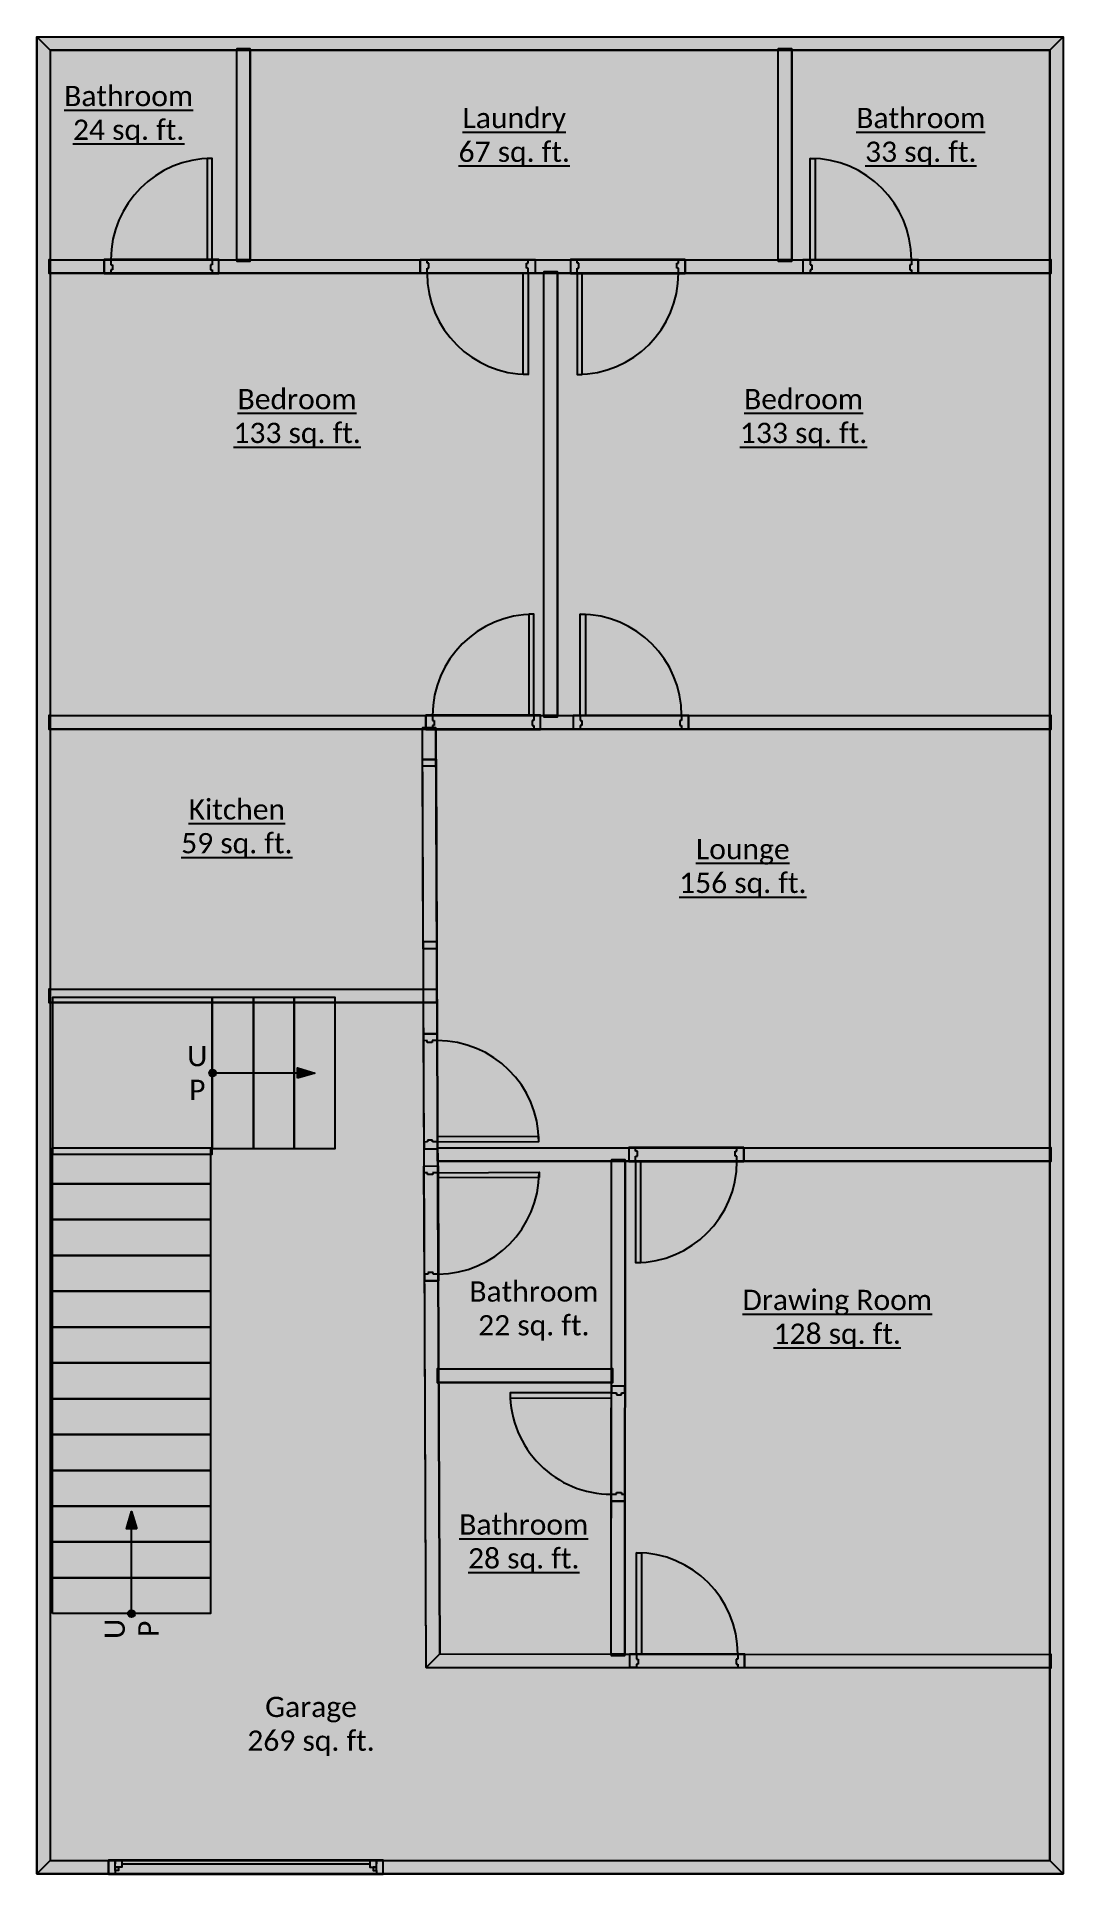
# Model space of a CAD drawing. Extents: x 2.2 to 27.5, y 0.2 to 45.5.
import ezdxf

# ---------------------------------------------------------------- set-up
doc = ezdxf.new("R2010")
doc.units = 0
doc.header["$MEASUREMENT"] = 0
for name, color, linetype in [('BUILDING_ENVELOPE', 7, 'CONTINUOUS'), ('LANDING', 7, 'CONTINUOUS'), ('SPACE', 7, 'CONTINUOUS'), ('STAIR', 7, 'CONTINUOUS')]:
    doc.layers.add(name, color=color, linetype=linetype)
doc.styles.get("Standard").update_dxf_attribs({"font": 'txt.shx'})

msp = doc.modelspace()

# ---------------------------------------------------------------- hatches: boundary and pattern name
at = {"layer": 'BUILDING_ENVELOPE'}
for points in [[(2.506, 45.167), (2.506, 0.5), (2.173, 0.167), (2.173, 45.5)], [(2.173, 45.5), (27.506, 45.5), (27.173, 45.167), (2.506, 45.167)], [(27.506, 45.5), (27.506, 0.167), (27.173, 0.5), (27.173, 45.167)], [(7.107, 45.167), (7.441, 45.167), (7.441, 45.2), (7.107, 45.2)], [(7.107, 39.999), (7.107, 45.167), (7.441, 45.167), (7.441, 39.999)], [(20.473, 45.167), (20.807, 45.167), (20.807, 45.2), (20.473, 45.2)], [(20.473, 39.999), (20.473, 45.167), (20.807, 45.167), (20.807, 39.999)], [(6.377, 42.499), (6.377, 39.999), (6.502, 39.999), (6.502, 42.499)], [(21.383, 42.499), (21.383, 39.999), (21.258, 39.999), (21.258, 42.499)], [(2.506, 39.666), (2.506, 39.999), (2.473, 39.999), (2.473, 39.666)], [(2.506, 39.999), (27.173, 39.999), (27.173, 39.666), (2.506, 39.666)], [(7.441, 39.999), (7.107, 39.999), (7.107, 39.966), (7.441, 39.966)], [(20.807, 39.999), (20.473, 39.999), (20.473, 39.966), (20.807, 39.966)], [(27.173, 39.999), (27.173, 39.666), (27.206, 39.666), (27.206, 39.999)], [(14.179, 37.166), (14.179, 39.666), (14.304, 39.666), (14.304, 37.166)], [(14.691, 39.666), (15.024, 39.666), (15.024, 39.699), (14.691, 39.699)], [(14.691, 28.751), (14.691, 39.666), (15.024, 39.666), (15.024, 28.751)], [(15.634, 37.166), (15.634, 39.666), (15.509, 39.666), (15.509, 37.166)], [(14.316, 31.251), (14.316, 28.751), (14.441, 28.751), (14.441, 31.251)], [(15.712, 31.251), (15.712, 28.751), (15.587, 28.751), (15.587, 31.251)], [(2.506, 28.418), (2.506, 28.751), (2.473, 28.751), (2.473, 28.418)], [(2.506, 28.751), (27.173, 28.751), (27.173, 28.418), (2.506, 28.418)], [(15.024, 28.751), (14.691, 28.751), (14.691, 28.718), (15.024, 28.718)], [(27.173, 28.751), (27.173, 28.418), (27.206, 28.418), (27.206, 28.751)], [(11.691, 28.418), (12.024, 28.418), (12.024, 28.451), (11.691, 28.451)], [(11.785, 5.262), (11.691, 28.418), (12.024, 28.418), (12.117, 5.595)], [(2.506, 21.668), (2.506, 22.001), (2.473, 22.001), (2.473, 21.668)], [(2.506, 22.001), (12.05, 22.001), (12.05, 21.835), (12.05, 21.668), (2.506, 21.668)], [(14.565, 18.364), (12.065, 18.354), (12.065, 18.229), (14.565, 18.239)], [(12.066, 18.085), (27.173, 18.085), (27.173, 17.751), (12.066, 17.751), (12.066, 17.918)], [(16.351, 5.592), (16.359, 17.751), (16.692, 17.751), (16.684, 5.592)], [(16.359, 17.751), (16.692, 17.751), (16.692, 17.785), (16.359, 17.785)], [(17.078, 15.251), (17.078, 17.751), (16.953, 17.751), (16.953, 15.251)], [(27.173, 18.085), (27.173, 17.751), (27.206, 17.751), (27.206, 18.085)], [(14.569, 17.354), (12.069, 17.344), (12.068, 17.469), (14.568, 17.479)], [(12.089, 12.296), (12.088, 12.63), (12.055, 12.629), (12.056, 12.296)], [(12.088, 12.63), (16.355, 12.627), (16.355, 12.293), (12.089, 12.296)], [(16.355, 12.627), (16.355, 12.293), (16.389, 12.293), (16.389, 12.627)], [(13.855, 11.911), (16.355, 11.909), (16.355, 12.034), (13.855, 12.036)], [(17.1, 8.092), (17.099, 5.592), (16.974, 5.592), (16.975, 8.092)], [(12.117, 5.595), (27.173, 5.585), (27.173, 5.252), (11.785, 5.262)], [(16.684, 5.592), (16.351, 5.592), (16.351, 5.559), (16.684, 5.559)], [(27.173, 5.585), (27.173, 5.252), (27.206, 5.252), (27.206, 5.585)], [(2.506, 0.5), (27.173, 0.5), (27.506, 0.167), (2.173, 0.167)]]:
    msp.add_hatch(color=7, dxfattribs=at).paths.add_polyline_path(points)
h = msp.add_hatch(color=7, dxfattribs=at)
h.paths.add_polyline_path([(6.668, 39.666), (6.668, 39.999), (6.502, 39.999), (6.502, 39.874), (6.502, 39.749), (6.502, 39.666)])
h.paths.add_polyline_path([(3.835, 39.666), (3.835, 39.999), (4.002, 39.999), (4.002, 39.874), (4.002, 39.749), (4.002, 39.666)])
h = msp.add_hatch(color=7, dxfattribs=at)
h.paths.add_polyline_path([(14.471, 39.999), (14.471, 39.666), (14.304, 39.666), (14.304, 39.791), (14.304, 39.916), (14.304, 39.999)])
h.paths.add_polyline_path([(11.638, 39.999), (11.638, 39.666), (11.804, 39.666), (11.804, 39.791), (11.804, 39.916), (11.804, 39.999)])
h = msp.add_hatch(color=7, dxfattribs=at)
h.paths.add_polyline_path([(14.304, 39.791), (14.263, 39.791), (14.263, 39.916), (14.304, 39.916)])
h.paths.add_polyline_path([(11.804, 39.791), (11.846, 39.791), (11.846, 39.916), (11.804, 39.916)])
h = msp.add_hatch(color=7, dxfattribs=at)
h.paths.add_polyline_path([(15.342, 39.999), (15.342, 39.666), (15.509, 39.666), (15.509, 39.791), (15.509, 39.916), (15.509, 39.999)])
h.paths.add_polyline_path([(18.176, 39.999), (18.176, 39.666), (18.009, 39.666), (18.009, 39.791), (18.009, 39.916), (18.009, 39.999)])
h = msp.add_hatch(color=7, dxfattribs=at)
h.paths.add_polyline_path([(15.509, 39.791), (15.551, 39.791), (15.551, 39.916), (15.509, 39.916)])
h.paths.add_polyline_path([(18.009, 39.791), (17.967, 39.791), (17.967, 39.916), (18.009, 39.916)])
h = msp.add_hatch(color=7, dxfattribs=at)
h.paths.add_polyline_path([(21.091, 39.666), (21.091, 39.999), (21.258, 39.999), (21.258, 39.874), (21.258, 39.749), (21.258, 39.666)])
h.paths.add_polyline_path([(23.924, 39.666), (23.924, 39.999), (23.758, 39.999), (23.758, 39.874), (23.758, 39.749), (23.758, 39.666)])
h = msp.add_hatch(color=7, dxfattribs=at)
h.paths.add_polyline_path([(6.502, 39.874), (6.46, 39.874), (6.46, 39.749), (6.502, 39.749)])
h.paths.add_polyline_path([(4.002, 39.874), (4.043, 39.874), (4.043, 39.749), (4.002, 39.749)])
h = msp.add_hatch(color=7, dxfattribs=at)
h.paths.add_polyline_path([(21.258, 39.874), (21.299, 39.874), (21.299, 39.749), (21.258, 39.749)])
h.paths.add_polyline_path([(23.758, 39.874), (23.716, 39.874), (23.716, 39.749), (23.758, 39.749)])
h = msp.add_hatch(color=7, dxfattribs=at)
h.paths.add_polyline_path([(14.607, 28.418), (14.607, 28.751), (14.441, 28.751), (14.441, 28.626), (14.441, 28.501), (14.441, 28.418)])
h.paths.add_polyline_path([(11.774, 28.418), (11.774, 28.751), (11.941, 28.751), (11.941, 28.626), (11.941, 28.501), (11.941, 28.418)])
h = msp.add_hatch(color=7, dxfattribs=at)
h.paths.add_polyline_path([(14.441, 28.626), (14.399, 28.626), (14.399, 28.501), (14.441, 28.501)])
h.paths.add_polyline_path([(11.941, 28.626), (11.982, 28.626), (11.982, 28.501), (11.941, 28.501)])
h = msp.add_hatch(color=7, dxfattribs=at)
h.paths.add_polyline_path([(15.42, 28.418), (15.42, 28.751), (15.587, 28.751), (15.587, 28.626), (15.587, 28.501), (15.587, 28.418)])
h.paths.add_polyline_path([(18.254, 28.418), (18.254, 28.751), (18.087, 28.751), (18.087, 28.626), (18.087, 28.501), (18.087, 28.418)])
h = msp.add_hatch(color=7, dxfattribs=at)
h.paths.add_polyline_path([(15.587, 28.626), (15.629, 28.626), (15.629, 28.501), (15.587, 28.501)])
h.paths.add_polyline_path([(18.087, 28.626), (18.045, 28.626), (18.045, 28.501), (18.087, 28.501)])
h = msp.add_hatch(color=7, dxfattribs=at)
h.paths.add_polyline_path([(11.713, 23.001), (12.046, 23.002), (12.045, 23.169), (11.712, 23.167)])
h.paths.add_polyline_path([(11.694, 27.667), (12.027, 27.669), (12.028, 27.502), (11.694, 27.501)])
h = msp.add_hatch(color=134, dxfattribs=at)
h.paths.add_polyline_path([(6.512, 21.801), (7.518, 21.801), (7.518, 18.06), (6.512, 18.06)])
h.paths.add_polyline_path([(7.518, 21.801), (8.525, 21.801), (8.525, 18.06), (7.518, 18.06)])
h.paths.add_polyline_path([(8.525, 21.801), (9.531, 21.801), (9.531, 18.06), (8.525, 18.06)])
edge = h.paths.add_edge_path(flags=0)
edge = h.paths.add_edge_path(flags=0)
edge = h.paths.add_edge_path(flags=0)
edge = h.paths.add_edge_path(flags=0)
edge = h.paths.add_edge_path(flags=0)
edge = h.paths.add_edge_path(flags=0)
edge = h.paths.add_edge_path(flags=0)
edge = h.paths.add_edge_path(flags=0)
edge = h.paths.add_edge_path(flags=0)
edge = h.paths.add_edge_path(flags=0)
edge = h.paths.add_edge_path(flags=0)
edge = h.paths.add_edge_path(flags=0)
edge = h.paths.add_edge_path(flags=0)
edge = h.paths.add_edge_path(flags=0)
edge = h.paths.add_edge_path(flags=0)
edge = h.paths.add_edge_path(flags=0)
edge = h.paths.add_edge_path(flags=0)
edge = h.paths.add_edge_path(flags=0)
edge = h.paths.add_edge_path(flags=0)
edge = h.paths.add_edge_path(flags=0)
edge = h.paths.add_edge_path(flags=0)
edge = h.paths.add_edge_path(flags=0)
edge = h.paths.add_edge_path(flags=0)
edge = h.paths.add_edge_path(flags=0)
edge = h.paths.add_edge_path(flags=0)
edge = h.paths.add_edge_path(flags=0)
edge = h.paths.add_edge_path(flags=0)
edge = h.paths.add_edge_path(flags=0)
edge = h.paths.add_edge_path(flags=0)
edge = h.paths.add_edge_path(flags=0)
h = msp.add_hatch(color=7, dxfattribs=at)
h.paths.add_polyline_path([(11.733, 18.061), (12.066, 18.062), (12.065, 18.229), (11.94, 18.228), (11.815, 18.228), (11.732, 18.227)])
h.paths.add_polyline_path([(11.721, 20.894), (12.055, 20.895), (12.055, 20.729), (11.93, 20.728), (11.805, 20.728), (11.722, 20.727)])
h = msp.add_hatch(color=7, dxfattribs=at)
h.paths.add_polyline_path([(11.94, 18.228), (11.94, 18.27), (11.815, 18.269), (11.815, 18.228)])
h.paths.add_polyline_path([(11.93, 20.728), (11.93, 20.686), (11.805, 20.686), (11.805, 20.728)])
h = msp.add_hatch(color=134, dxfattribs=at)
h.paths.add_polyline_path([(2.564, 6.59), (2.564, 7.474), (6.46, 7.474), (6.46, 6.59)])
h.paths.add_polyline_path([(2.564, 7.474), (2.564, 8.358), (6.46, 8.358), (6.46, 7.474)])
h.paths.add_polyline_path([(2.564, 8.358), (2.564, 9.241), (6.46, 9.241), (6.46, 8.358)])
h.paths.add_polyline_path([(2.564, 9.241), (2.564, 10.125), (6.46, 10.125), (6.46, 9.241)])
h.paths.add_polyline_path([(2.564, 10.125), (2.564, 11.009), (6.46, 11.009), (6.46, 10.125)])
h.paths.add_polyline_path([(2.564, 11.009), (2.564, 11.893), (6.46, 11.893), (6.46, 11.009)])
h.paths.add_polyline_path([(2.564, 11.893), (2.564, 12.777), (6.46, 12.777), (6.46, 11.893)])
h.paths.add_polyline_path([(2.564, 12.777), (2.564, 13.661), (6.46, 13.661), (6.46, 12.777)])
h.paths.add_polyline_path([(2.564, 13.661), (2.564, 14.544), (6.46, 14.544), (6.46, 13.661)])
h.paths.add_polyline_path([(2.564, 14.544), (2.564, 15.428), (6.46, 15.428), (6.46, 14.544)])
h.paths.add_polyline_path([(2.564, 15.428), (2.564, 16.312), (6.46, 16.312), (6.46, 15.428)])
h.paths.add_polyline_path([(2.564, 16.312), (2.564, 17.196), (6.46, 17.196), (6.46, 16.312)])
h.paths.add_polyline_path([(2.564, 17.196), (2.564, 18.08), (6.46, 18.08), (6.46, 17.196)])
edge = h.paths.add_edge_path(flags=0)
edge = h.paths.add_edge_path(flags=0)
edge = h.paths.add_edge_path(flags=0)
edge = h.paths.add_edge_path(flags=0)
edge = h.paths.add_edge_path(flags=0)
edge = h.paths.add_edge_path(flags=0)
edge = h.paths.add_edge_path(flags=0)
edge = h.paths.add_edge_path(flags=0)
edge = h.paths.add_edge_path(flags=0)
edge = h.paths.add_edge_path(flags=0)
edge = h.paths.add_edge_path(flags=0)
edge = h.paths.add_edge_path(flags=0)
edge = h.paths.add_edge_path(flags=0)
edge = h.paths.add_edge_path(flags=0)
edge = h.paths.add_edge_path(flags=0)
edge = h.paths.add_edge_path(flags=0)
edge = h.paths.add_edge_path(flags=0)
edge = h.paths.add_edge_path(flags=0)
edge = h.paths.add_edge_path(flags=0)
edge = h.paths.add_edge_path(flags=0)
h = msp.add_hatch(color=7, dxfattribs=at)
h.paths.add_polyline_path([(16.786, 18.085), (16.786, 17.751), (16.953, 17.751), (16.953, 17.876), (16.953, 18.001), (16.953, 18.085)])
h.paths.add_polyline_path([(19.62, 18.085), (19.62, 17.751), (19.453, 17.751), (19.453, 17.876), (19.453, 18.001), (19.453, 18.085)])
h = msp.add_hatch(color=7, dxfattribs=at)
h.paths.add_polyline_path([(16.953, 17.876), (16.995, 17.876), (16.995, 18.001), (16.953, 18.001)])
h.paths.add_polyline_path([(19.453, 17.876), (19.411, 17.876), (19.411, 18.001), (19.453, 18.001)])
h = msp.add_hatch(color=7, dxfattribs=at)
h.paths.add_polyline_path([(11.734, 17.634), (12.068, 17.636), (12.068, 17.469), (11.943, 17.469), (11.818, 17.468), (11.735, 17.468)])
h.paths.add_polyline_path([(11.746, 14.801), (12.079, 14.803), (12.079, 14.969), (11.954, 14.969), (11.829, 14.968), (11.745, 14.968)])
h = msp.add_hatch(color=7, dxfattribs=at)
h.paths.add_polyline_path([(11.943, 17.469), (11.944, 17.427), (11.819, 17.426), (11.818, 17.468)])
h.paths.add_polyline_path([(11.954, 14.969), (11.953, 15.01), (11.828, 15.01), (11.829, 14.968)])
h = msp.add_hatch(color=7, dxfattribs=at)
h.paths.add_polyline_path([(16.688, 12.2), (16.355, 12.2), (16.355, 12.034), (16.48, 12.034), (16.605, 12.034), (16.688, 12.034)])
h.paths.add_polyline_path([(16.687, 9.367), (16.353, 9.367), (16.353, 9.534), (16.478, 9.534), (16.603, 9.534), (16.687, 9.534)])
h = msp.add_hatch(color=7, dxfattribs=at)
h.paths.add_polyline_path([(16.48, 12.034), (16.48, 11.992), (16.605, 11.992), (16.605, 12.034)])
h.paths.add_polyline_path([(16.478, 9.534), (16.478, 9.575), (16.603, 9.575), (16.603, 9.534)])
h = msp.add_hatch(color=7, dxfattribs=at)
h.paths.add_polyline_path([(16.807, 5.259), (16.807, 5.592), (16.974, 5.592), (16.973, 5.467), (16.973, 5.342), (16.973, 5.259)])
h.paths.add_polyline_path([(19.64, 5.257), (19.64, 5.59), (19.474, 5.59), (19.473, 5.465), (19.473, 5.34), (19.473, 5.257)])
h = msp.add_hatch(color=7, dxfattribs=at)
h.paths.add_polyline_path([(16.973, 5.467), (17.015, 5.467), (17.015, 5.342), (16.973, 5.342)])
h.paths.add_polyline_path([(19.473, 5.465), (19.432, 5.465), (19.432, 5.34), (19.473, 5.34)])
h = msp.add_hatch(color=7, dxfattribs=at)
h.paths.add_polyline_path([(3.941, 0.167), (3.941, 0.5), (4.107, 0.5), (4.107, 0.417), (4.107, 0.25), (4.107, 0.167)])
h.paths.add_polyline_path([(10.726, 0.167), (10.726, 0.5), (10.559, 0.5), (10.559, 0.417), (10.559, 0.25), (10.559, 0.167)])
h = msp.add_hatch(color=7, dxfattribs=at)
h.paths.add_polyline_path([(4.107, 0.5), (4.274, 0.5), (4.274, 0.333), (4.107, 0.333)])
h.paths.add_polyline_path([(10.559, 0.5), (10.393, 0.5), (10.393, 0.333), (10.559, 0.333)])
h = msp.add_hatch(color=7, dxfattribs=at)
h.paths.add_polyline_path([(4.107, 0.333), (4.191, 0.333), (4.191, 0.25), (4.107, 0.25)])
h.paths.add_polyline_path([(10.559, 0.333), (10.476, 0.333), (10.476, 0.25), (10.559, 0.25)])
at = {"layer": 'LANDING'}
msp.add_hatch(color=134, dxfattribs=at).paths.add_polyline_path([(6.503, 21.79), (2.564, 21.79), (2.564, 17.931), (6.503, 17.931)])
at = {"layer": 'SPACE'}
for color, points in [(5, [(7.107, 45.167), (2.506, 45.167), (2.506, 39.999), (7.107, 39.999), (7.107, 45.167)]), (254, [(20.473, 45.167), (7.441, 45.167), (7.441, 39.999), (20.473, 39.999), (20.473, 45.167)]), (5, [(20.807, 45.167), (20.807, 39.999), (27.173, 39.999), (27.173, 45.167), (20.807, 45.167)]), (10, [(14.691, 39.666), (2.506, 39.666), (2.506, 28.751), (14.691, 28.751)]), (10, [(15.024, 39.666), (15.024, 28.751), (27.173, 28.751), (27.173, 39.666)]), (40, [(11.717, 22.001), (11.691, 28.418), (2.506, 28.418), (2.506, 22.001)]), (2, [(12.066, 18.085), (27.173, 18.085), (27.173, 28.418), (12.024, 28.418), (12.05, 22.001), (12.05, 22.001), (12.05, 21.911)]), (22, [(11.718, 21.668), (2.506, 21.668), (2.506, 0.5), (27.173, 0.5), (27.173, 5.252), (11.785, 5.262)]), (5, [(12.088, 12.63), (16.355, 12.627), (16.359, 17.751), (12.067, 17.751)]), (94, [(16.692, 17.751), (16.684, 5.592), (27.173, 5.585), (27.173, 17.751), (16.692, 17.751)]), (5, [(12.089, 12.296), (12.117, 5.595), (16.351, 5.592), (16.355, 12.293)])]:
    msp.add_hatch(color=color, dxfattribs=at).paths.add_polyline_path(points)
at = {"layer": 'STAIR'}
h = msp.add_hatch(color=134, dxfattribs=at)
edge = h.paths.add_edge_path()
edge.add_arc((6.512, 19.931), 0.0868, 0, 360)
for points in [[(8.607, 19.803), (8.607, 20.058), (9.033, 19.928)], [(4.639, 8.685), (4.384, 8.685), (4.514, 9.111)]]:
    msp.add_hatch(color=134, dxfattribs=at).paths.add_polyline_path(points)
h = msp.add_hatch(color=134, dxfattribs=at)
edge = h.paths.add_edge_path()
edge.add_arc((4.512, 6.59), 0.0868, 0, 360)

# ---------------------------------------------------------------- linework, layer by layer
at = {"layer": 'BUILDING_ENVELOPE', "color": 7, "linetype": 'CONTINUOUS'}
for p, q in [((2.173, 45.5), (2.173, 0.167)), ((2.173, 45.5), (27.506, 45.5)), ((27.506, 45.5), (27.506, 0.167)), ((2.506, 45.167), (2.506, 0.5)), ((2.506, 45.167), (27.173, 45.167)), ((7.107, 39.999), (7.107, 45.167)), ((7.441, 39.999), (7.441, 45.167)), ((20.473, 39.999), (20.473, 45.167)), ((20.807, 39.999), (20.807, 45.167)), ((27.173, 45.167), (27.173, 0.5)), ((2.506, 39.999), (27.173, 39.999)), ((3.835, 39.666), (3.835, 39.999)), ((3.835, 39.999), (4.002, 39.999)), ((3.835, 39.666), (3.835, 39.999)), ((4.002, 39.999), (4.002, 39.874)), ((6.668, 39.999), (6.502, 39.999)), ((6.502, 39.999), (6.502, 39.874)), ((6.668, 39.666), (6.668, 39.999)), ((6.668, 39.666), (6.668, 39.999)), ((11.638, 39.999), (11.638, 39.666)), ((11.804, 39.999), (11.638, 39.999)), ((11.638, 39.999), (11.638, 39.666)), ((11.804, 39.916), (11.804, 39.999)), ((11.846, 39.916), (11.804, 39.916)), ((11.846, 39.791), (11.846, 39.916)), ((14.263, 39.791), (14.263, 39.916)), ((14.263, 39.916), (14.304, 39.916)), ((14.304, 39.916), (14.304, 39.999)), ((14.304, 39.999), (14.471, 39.999)), ((14.471, 39.999), (14.471, 39.666)), ((14.471, 39.999), (14.471, 39.666)), ((15.342, 39.999), (15.342, 39.666)), ((15.509, 39.999), (15.342, 39.999)), ((15.342, 39.999), (15.342, 39.666)), ((15.509, 39.916), (15.509, 39.999)), ((15.551, 39.916), (15.509, 39.916)), ((15.551, 39.791), (15.551, 39.916)), ((17.967, 39.791), (17.967, 39.916)), ((17.967, 39.916), (18.009, 39.916)), ((18.009, 39.916), (18.009, 39.999)), ((18.009, 39.999), (18.176, 39.999)), ((18.176, 39.999), (18.176, 39.666)), ((18.176, 39.999), (18.176, 39.666)), ((21.091, 39.666), (21.091, 39.999)), ((21.091, 39.999), (21.258, 39.999)), ((21.091, 39.666), (21.091, 39.999)), ((21.258, 39.999), (21.258, 39.874)), ((23.924, 39.999), (23.758, 39.999)), ((23.758, 39.999), (23.758, 39.874)), ((23.924, 39.666), (23.924, 39.999)), ((23.924, 39.666), (23.924, 39.999)), ((2.506, 39.666), (27.173, 39.666)), ((4.002, 39.666), (3.835, 39.666)), ((4.002, 39.874), (4.043, 39.874)), ((4.002, 39.749), (4.002, 39.666)), ((4.043, 39.749), (4.002, 39.749)), ((4.043, 39.874), (4.043, 39.749)), ((6.502, 39.874), (6.46, 39.874)), ((6.46, 39.874), (6.46, 39.749)), ((6.46, 39.749), (6.502, 39.749)), ((6.502, 39.749), (6.502, 39.666)), ((6.502, 39.666), (6.668, 39.666)), ((11.638, 39.666), (11.804, 39.666)), ((11.804, 39.666), (11.804, 39.791)), ((11.804, 39.791), (11.846, 39.791)), ((14.304, 39.791), (14.263, 39.791)), ((14.304, 39.666), (14.304, 39.791)), ((14.471, 39.666), (14.304, 39.666)), ((14.691, 28.751), (14.691, 39.666)), ((15.024, 28.751), (15.024, 39.666)), ((15.342, 39.666), (15.509, 39.666)), ((15.509, 39.666), (15.509, 39.791)), ((15.509, 39.791), (15.551, 39.791)), ((18.009, 39.791), (17.967, 39.791)), ((18.009, 39.666), (18.009, 39.791)), ((18.176, 39.666), (18.009, 39.666)), ((21.258, 39.666), (21.091, 39.666)), ((21.258, 39.874), (21.299, 39.874)), ((21.258, 39.749), (21.258, 39.666)), ((21.299, 39.749), (21.258, 39.749)), ((21.299, 39.874), (21.299, 39.749)), ((23.758, 39.874), (23.716, 39.874)), ((23.716, 39.874), (23.716, 39.749)), ((23.716, 39.749), (23.758, 39.749)), ((23.758, 39.749), (23.758, 39.666)), ((23.758, 39.666), (23.924, 39.666)), ((2.506, 28.751), (27.173, 28.751)), ((11.774, 28.418), (11.774, 28.751)), ((11.774, 28.751), (11.941, 28.751)), ((11.774, 28.418), (11.774, 28.751)), ((11.941, 28.751), (11.941, 28.626)), ((11.941, 28.626), (11.982, 28.626)), ((11.982, 28.626), (11.982, 28.501)), ((14.441, 28.626), (14.399, 28.626)), ((14.399, 28.626), (14.399, 28.501)), ((14.607, 28.751), (14.441, 28.751)), ((14.441, 28.751), (14.441, 28.626)), ((14.607, 28.418), (14.607, 28.751)), ((14.607, 28.418), (14.607, 28.751)), ((15.42, 28.418), (15.42, 28.751)), ((15.42, 28.751), (15.587, 28.751)), ((15.42, 28.418), (15.42, 28.751)), ((15.587, 28.751), (15.587, 28.626)), ((15.587, 28.626), (15.629, 28.626)), ((15.629, 28.626), (15.629, 28.501)), ((18.087, 28.626), (18.045, 28.626)), ((18.045, 28.626), (18.045, 28.501)), ((18.254, 28.751), (18.087, 28.751)), ((18.087, 28.751), (18.087, 28.626)), ((18.254, 28.418), (18.254, 28.751)), ((18.254, 28.418), (18.254, 28.751)), ((2.506, 28.418), (27.173, 28.418)), ((11.785, 5.262), (11.691, 28.418)), ((11.941, 28.418), (11.774, 28.418)), ((11.941, 28.501), (11.941, 28.418)), ((11.982, 28.501), (11.941, 28.501)), ((12.117, 5.595), (12.024, 28.418)), ((14.399, 28.501), (14.441, 28.501)), ((14.441, 28.501), (14.441, 28.418)), ((14.441, 28.418), (14.607, 28.418)), ((15.587, 28.418), (15.42, 28.418)), ((15.587, 28.501), (15.587, 28.418)), ((15.629, 28.501), (15.587, 28.501)), ((18.045, 28.501), (18.087, 28.501)), ((18.087, 28.501), (18.087, 28.418)), ((18.087, 28.418), (18.254, 28.418)), ((11.694, 27.667), (12.027, 27.669)), ((11.713, 23.001), (12.046, 23.002)), ((11.721, 20.894), (12.055, 20.895)), ((11.721, 20.894), (12.055, 20.895)), ((11.722, 20.727), (11.721, 20.894)), ((12.055, 20.895), (12.055, 20.729)), ((11.805, 20.728), (11.722, 20.727)), ((11.805, 20.686), (11.805, 20.728)), ((11.93, 20.686), (11.805, 20.686)), ((12.055, 20.729), (11.93, 20.728)), ((11.93, 20.728), (11.93, 20.686)), ((11.815, 18.228), (11.732, 18.227)), ((11.732, 18.227), (11.733, 18.061)), ((11.94, 18.27), (11.815, 18.269)), ((11.815, 18.269), (11.815, 18.228)), ((11.94, 18.228), (11.94, 18.27)), ((12.065, 18.229), (11.94, 18.228)), ((12.066, 18.062), (12.065, 18.229)), ((11.733, 18.061), (12.066, 18.062)), ((11.733, 18.061), (12.066, 18.062)), ((16.351, 5.592), (16.359, 17.751)), ((16.684, 5.592), (16.692, 17.751)), ((16.786, 18.085), (16.786, 17.751)), ((16.953, 18.085), (16.786, 18.085)), ((16.786, 18.085), (16.786, 17.751)), ((16.786, 17.751), (16.953, 17.751)), ((16.953, 18.001), (16.953, 18.085)), ((16.995, 18.001), (16.953, 18.001)), ((16.953, 17.751), (16.953, 17.876)), ((16.953, 17.876), (16.995, 17.876)), ((16.995, 17.876), (16.995, 18.001)), ((19.411, 17.876), (19.411, 18.001)), ((19.411, 18.001), (19.453, 18.001)), ((19.453, 17.876), (19.411, 17.876)), ((19.453, 18.001), (19.453, 18.085)), ((19.453, 18.085), (19.62, 18.085)), ((19.453, 17.751), (19.453, 17.876)), ((19.62, 17.751), (19.453, 17.751)), ((19.62, 18.085), (19.62, 17.751)), ((19.62, 18.085), (19.62, 17.751)), ((11.734, 17.634), (12.068, 17.636)), ((11.734, 17.634), (12.068, 17.636)), ((11.735, 17.468), (11.734, 17.634)), ((11.818, 17.468), (11.735, 17.468)), ((11.819, 17.426), (11.818, 17.468)), ((11.944, 17.427), (11.819, 17.426)), ((12.068, 17.469), (11.943, 17.469)), ((11.943, 17.469), (11.944, 17.427)), ((12.068, 17.636), (12.068, 17.469)), ((11.829, 14.968), (11.745, 14.968)), ((11.745, 14.968), (11.746, 14.801)), ((11.953, 15.01), (11.828, 15.01)), ((11.828, 15.01), (11.829, 14.968)), ((11.954, 14.969), (11.953, 15.01)), ((12.079, 14.969), (11.954, 14.969)), ((12.079, 14.803), (12.079, 14.969)), ((11.746, 14.801), (12.079, 14.803)), ((11.746, 14.801), (12.079, 14.803)), ((12.088, 12.63), (16.355, 12.627)), ((12.089, 12.296), (16.355, 12.293)), ((16.688, 12.2), (16.355, 12.2)), ((16.355, 12.2), (16.355, 12.034)), ((16.688, 12.2), (16.355, 12.2)), ((16.355, 12.034), (16.48, 12.034)), ((16.48, 12.034), (16.48, 11.992)), ((16.48, 11.992), (16.605, 11.992)), ((16.605, 12.034), (16.688, 12.034)), ((16.605, 11.992), (16.605, 12.034)), ((16.688, 12.034), (16.688, 12.2)), ((16.353, 9.367), (16.353, 9.534)), ((16.353, 9.534), (16.478, 9.534)), ((16.478, 9.534), (16.478, 9.575)), ((16.478, 9.575), (16.603, 9.575)), ((16.603, 9.575), (16.603, 9.534)), ((16.603, 9.534), (16.687, 9.534)), ((16.687, 9.534), (16.687, 9.367)), ((16.687, 9.367), (16.353, 9.367)), ((16.687, 9.367), (16.353, 9.367)), ((12.117, 5.595), (27.173, 5.585)), ((16.807, 5.259), (16.807, 5.592)), ((16.807, 5.592), (16.974, 5.592)), ((16.807, 5.259), (16.807, 5.592)), ((16.974, 5.592), (16.973, 5.467)), ((16.973, 5.467), (17.015, 5.467)), ((17.015, 5.467), (17.015, 5.342)), ((19.473, 5.465), (19.432, 5.465)), ((19.432, 5.465), (19.432, 5.34)), ((19.474, 5.59), (19.473, 5.465)), ((19.64, 5.59), (19.474, 5.59)), ((19.64, 5.257), (19.64, 5.59)), ((19.64, 5.257), (19.64, 5.59)), ((11.785, 5.262), (27.173, 5.252)), ((16.973, 5.259), (16.807, 5.259)), ((16.973, 5.342), (16.973, 5.259)), ((17.015, 5.342), (16.973, 5.342)), ((19.432, 5.34), (19.473, 5.34)), ((19.473, 5.34), (19.473, 5.257)), ((19.473, 5.257), (19.64, 5.257)), ((2.506, 0.5), (27.173, 0.5)), ((3.941, 0.167), (3.941, 0.5)), ((3.941, 0.5), (4.107, 0.5)), ((3.941, 0.167), (3.941, 0.5)), ((4.107, 0.5), (4.107, 0.417)), ((10.726, 0.5), (10.559, 0.5)), ((10.559, 0.5), (10.559, 0.417)), ((10.726, 0.167), (10.726, 0.5)), ((10.726, 0.167), (10.726, 0.5)), ((2.173, 0.167), (27.506, 0.167)), ((4.107, 0.167), (3.941, 0.167)), ((4.107, 0.25), (4.107, 0.167)), ((4.274, 0.417), (10.393, 0.417)), ((10.559, 0.25), (10.559, 0.167)), ((10.559, 0.167), (10.726, 0.167))]:
    msp.add_line(p, q, dxfattribs=at)
for points in [[(2.506, 45.167), (2.506, 0.5), (2.173, 0.167), (2.173, 45.5)], [(2.173, 45.5), (27.506, 45.5), (27.173, 45.167), (2.506, 45.167)], [(27.506, 45.5), (27.506, 0.167), (27.173, 0.5), (27.173, 45.167)], [(7.107, 45.167), (7.441, 45.167), (7.441, 45.2), (7.107, 45.2)], [(7.107, 39.999), (7.107, 45.167), (7.441, 45.167), (7.441, 39.999)], [(20.473, 45.167), (20.807, 45.167), (20.807, 45.2), (20.473, 45.2)], [(20.473, 39.999), (20.473, 45.167), (20.807, 45.167), (20.807, 39.999)], [(6.377, 42.499), (6.377, 39.999), (6.502, 39.999), (6.502, 42.499)], [(21.383, 42.499), (21.383, 39.999), (21.258, 39.999), (21.258, 42.499)], [(2.506, 39.666), (2.506, 39.999), (2.473, 39.999), (2.473, 39.666)], [(2.506, 39.999), (27.173, 39.999), (27.173, 39.666), (2.506, 39.666)], [(3.835, 39.658), (6.668, 39.658), (6.668, 40.007), (3.835, 40.007)], [(7.441, 39.999), (7.107, 39.999), (7.107, 39.966), (7.441, 39.966)], [(11.638, 40.007), (14.471, 40.007), (14.471, 39.658), (11.638, 39.658)], [(18.176, 40.007), (15.342, 40.007), (15.342, 39.658), (18.176, 39.658)], [(20.807, 39.999), (20.473, 39.999), (20.473, 39.966), (20.807, 39.966)], [(23.924, 39.658), (21.091, 39.658), (21.091, 40.007), (23.924, 40.007)], [(27.173, 39.999), (27.173, 39.666), (27.206, 39.666), (27.206, 39.999)], [(14.179, 37.166), (14.179, 39.666), (14.304, 39.666), (14.304, 37.166)], [(14.691, 39.666), (15.024, 39.666), (15.024, 39.699), (14.691, 39.699)], [(14.691, 28.751), (14.691, 39.666), (15.024, 39.666), (15.024, 28.751)], [(15.634, 37.166), (15.634, 39.666), (15.509, 39.666), (15.509, 37.166)], [(14.316, 31.251), (14.316, 28.751), (14.441, 28.751), (14.441, 31.251)], [(15.712, 31.251), (15.712, 28.751), (15.587, 28.751), (15.587, 31.251)], [(2.506, 28.418), (2.506, 28.751), (2.473, 28.751), (2.473, 28.418)], [(2.506, 28.751), (27.173, 28.751), (27.173, 28.418), (2.506, 28.418)], [(11.774, 28.41), (14.607, 28.41), (14.607, 28.759), (11.774, 28.759)], [(15.024, 28.751), (14.691, 28.751), (14.691, 28.718), (15.024, 28.718)], [(18.254, 28.41), (15.42, 28.41), (15.42, 28.759), (18.254, 28.759)], [(27.173, 28.751), (27.173, 28.418), (27.206, 28.418), (27.206, 28.751)], [(11.691, 28.418), (12.024, 28.418), (12.024, 28.451), (11.691, 28.451)], [(11.785, 5.262), (11.691, 28.418), (12.024, 28.418), (12.117, 5.595)], [(11.686, 27.667), (11.705, 23.001), (12.054, 23.002), (12.035, 27.669)], [(11.694, 27.667), (12.027, 27.669), (12.028, 27.502), (11.694, 27.501)], [(11.713, 23.001), (12.046, 23.002), (12.045, 23.169), (11.712, 23.167)], [(2.506, 21.668), (2.506, 22.001), (2.473, 22.001), (2.473, 21.668)], [(2.506, 22.001), (12.05, 22.001), (12.05, 21.835), (12.05, 21.668), (2.506, 21.668)], [(11.713, 20.894), (11.725, 18.061), (12.074, 18.062), (12.063, 20.895)], [(14.565, 18.364), (12.065, 18.354), (12.065, 18.229), (14.565, 18.239)], [(12.066, 18.085), (27.173, 18.085), (27.173, 17.751), (12.066, 17.751), (12.066, 17.918)], [(16.351, 5.592), (16.359, 17.751), (16.692, 17.751), (16.684, 5.592)], [(16.359, 17.751), (16.692, 17.751), (16.692, 17.785), (16.359, 17.785)], [(19.62, 18.093), (16.786, 18.093), (16.786, 17.743), (19.62, 17.743)], [(17.078, 15.251), (17.078, 17.751), (16.953, 17.751), (16.953, 15.251)], [(27.173, 18.085), (27.173, 17.751), (27.206, 17.751), (27.206, 18.085)], [(11.738, 14.801), (11.726, 17.634), (12.076, 17.636), (12.087, 14.803)], [(14.569, 17.354), (12.069, 17.344), (12.068, 17.469), (14.568, 17.479)], [(12.089, 12.296), (12.088, 12.63), (12.055, 12.629), (12.056, 12.296)], [(12.088, 12.63), (16.355, 12.627), (16.355, 12.293), (12.089, 12.296)], [(16.355, 12.627), (16.355, 12.293), (16.389, 12.293), (16.389, 12.627)], [(13.855, 11.911), (16.355, 11.909), (16.355, 12.034), (13.855, 12.036)], [(16.695, 9.367), (16.696, 12.2), (16.347, 12.2), (16.345, 9.367)], [(17.1, 8.092), (17.099, 5.592), (16.974, 5.592), (16.975, 8.092)], [(12.117, 5.595), (27.173, 5.585), (27.173, 5.252), (11.785, 5.262)], [(16.684, 5.592), (16.351, 5.592), (16.351, 5.559), (16.684, 5.559)], [(19.64, 5.249), (16.807, 5.251), (16.807, 5.6), (19.64, 5.598)], [(27.173, 5.585), (27.173, 5.252), (27.206, 5.252), (27.206, 5.585)], [(2.506, 0.5), (27.173, 0.5), (27.506, 0.167), (2.173, 0.167)], [(3.941, 0.159), (10.726, 0.159), (10.726, 0.508), (3.941, 0.508)], [(4.107, 0.5), (4.274, 0.5), (4.274, 0.333), (4.107, 0.333)], [(10.559, 0.5), (10.393, 0.5), (10.393, 0.333), (10.559, 0.333)], [(4.107, 0.333), (4.191, 0.333), (4.191, 0.25), (4.107, 0.25)], [(10.559, 0.333), (10.476, 0.333), (10.476, 0.25), (10.559, 0.25)]]:
    msp.add_lwpolyline(points, close=True, dxfattribs=at)
for points in [[(2.506, 22.001), (12.05, 22.001), (12.05, 21.835)], [(2.506, 21.668), (12.05, 21.668), (12.05, 21.835)], [(12.066, 17.918), (12.066, 18.085), (27.173, 18.085)], [(12.066, 17.918), (12.066, 17.751), (27.173, 17.751)]]:
    msp.add_lwpolyline(points, dxfattribs=at)
at = {"layer": 'BUILDING_ENVELOPE', "color": 9, "linetype": 'CONTINUOUS'}
for points in [[(6.512, 21.801), (7.518, 21.801), (7.518, 18.06), (6.512, 18.06)], [(7.518, 21.801), (8.525, 21.801), (8.525, 18.06), (7.518, 18.06)], [(8.525, 21.801), (9.531, 21.801), (9.531, 18.06), (8.525, 18.06)], [(2.564, 17.196), (2.564, 18.08), (6.46, 18.08), (6.46, 17.196)], [(2.564, 16.312), (2.564, 17.196), (6.46, 17.196), (6.46, 16.312)], [(2.564, 15.428), (2.564, 16.312), (6.46, 16.312), (6.46, 15.428)], [(2.564, 14.544), (2.564, 15.428), (6.46, 15.428), (6.46, 14.544)], [(2.564, 13.661), (2.564, 14.544), (6.46, 14.544), (6.46, 13.661)], [(2.564, 12.777), (2.564, 13.661), (6.46, 13.661), (6.46, 12.777)], [(2.564, 11.893), (2.564, 12.777), (6.46, 12.777), (6.46, 11.893)], [(2.564, 11.009), (2.564, 11.893), (6.46, 11.893), (6.46, 11.009)], [(2.564, 10.125), (2.564, 11.009), (6.46, 11.009), (6.46, 10.125)], [(2.564, 9.241), (2.564, 10.125), (6.46, 10.125), (6.46, 9.241)], [(2.564, 8.358), (2.564, 9.241), (6.46, 9.241), (6.46, 8.358)], [(2.564, 7.474), (2.564, 8.358), (6.46, 8.358), (6.46, 7.474)], [(2.564, 6.59), (2.564, 7.474), (6.46, 7.474), (6.46, 6.59)]]:
    msp.add_lwpolyline(points, close=True, dxfattribs=at)
at = {"layer": 'BUILDING_ENVELOPE', "color": 7, "linetype": 'CONTINUOUS'}
for centre, start, end in [((6.502, 39.999), 90, 180), ((21.258, 39.999), 0, 90), ((14.304, 39.666), 180, 270), ((15.509, 39.666), 270, 0), ((14.441, 28.751), 90, 180), ((15.587, 28.751), 0, 90), ((12.065, 18.229), 0.2327, 90.2327), ((16.953, 17.751), 270, 0), ((12.068, 17.469), 270.2327, 0.2327), ((16.355, 12.034), 179.9605, 269.9605), ((16.974, 5.592), 359.9605, 89.9605)]:
    msp.add_arc(centre, 2.5, start, end, dxfattribs=at)
at = {"layer": 'LANDING', "color": 7, "linetype": 'CONTINUOUS'}
msp.add_lwpolyline([(6.503, 21.79), (2.564, 21.79), (2.564, 17.931), (6.503, 17.931)], close=True, dxfattribs=at)
at = {"layer": 'SPACE', "linetype": 'CONTINUOUS'}
for p, q in [((7.107, 45.167), (2.506, 45.167)), ((2.506, 45.167), (2.506, 39.999)), ((7.107, 39.999), (7.107, 45.167)), ((20.473, 45.167), (7.441, 45.167)), ((7.441, 45.167), (7.441, 39.999)), ((20.473, 39.999), (20.473, 45.167)), ((20.807, 45.167), (20.807, 39.999)), ((27.173, 45.167), (20.807, 45.167)), ((27.173, 39.999), (27.173, 45.167)), ((2.506, 39.999), (7.107, 39.999)), ((7.441, 39.999), (20.473, 39.999)), ((20.807, 39.999), (27.173, 39.999)), ((16.692, 17.751), (16.684, 5.592)), ((27.173, 17.751), (16.692, 17.751)), ((27.173, 5.585), (27.173, 17.751)), ((16.684, 5.592), (27.173, 5.585))]:
    msp.add_line(p, q, dxfattribs=at)
for points in [[(14.691, 39.666), (2.506, 39.666), (2.506, 28.751), (14.691, 28.751)], [(15.024, 39.666), (15.024, 28.751), (27.173, 28.751), (27.173, 39.666)], [(11.717, 22.001), (11.691, 28.418), (2.506, 28.418), (2.506, 22.001)], [(12.066, 18.085), (27.173, 18.085), (27.173, 28.418), (12.024, 28.418), (12.05, 22.001), (12.05, 22.001), (12.05, 21.911)], [(11.718, 21.668), (2.506, 21.668), (2.506, 0.5), (27.173, 0.5), (27.173, 5.252), (11.785, 5.262)], [(12.088, 12.63), (16.355, 12.627), (16.359, 17.751), (12.067, 17.751)], [(12.089, 12.296), (12.117, 5.595), (16.351, 5.592), (16.355, 12.293)]]:
    msp.add_lwpolyline(points, close=True, dxfattribs=at)
at = {"layer": 'STAIR', "color": 7, "linetype": 'CONTINUOUS'}
for p, q in [((6.512, 19.931), (8.82, 19.931)), ((4.512, 6.59), (4.512, 8.898))]:
    msp.add_line(p, q, dxfattribs=at)
for points in [[(8.607, 19.803), (8.607, 20.058), (9.033, 19.928)], [(4.639, 8.685), (4.384, 8.685), (4.514, 9.111)]]:
    msp.add_lwpolyline(points, close=True, dxfattribs=at)
for centre in [(6.512, 19.931), (4.512, 6.59)]:
    msp.add_circle(centre, 0.0868, dxfattribs=at)

# ---------------------------------------------------------------- texts
at = {"layer": 'BUILDING_ENVELOPE', "insert": (6.135, 19.931), "char_height": 0.5, "width": 0.75327, "attachment_point": 5}
msp.add_mtext('\\C7;\\fCalibri|b0|i0|;\\H0.50000381469727;U\\PP', dxfattribs=at)
at = {"layer": 'BUILDING_ENVELOPE', "insert": (4.512, 6.213), "char_height": 0.5, "width": 0.75327, "attachment_point": 5, "rotation": 90}
msp.add_mtext('\\C7;\\fCalibri|b0|i0|;\\H0.50000381469727;U\\PP', dxfattribs=at)
at = {"layer": 'SPACE', "char_height": 0.5, "attachment_point": 5}
for s, insert, width in [('\\C7;\\fCalibri|b0|i0|;\\H0.50000381469727;\\LBathroom\\l\\P\\L24 sq. ft.\\l\\P\\L\\l\\P', (4.441, 43.142), 3.31902), ('\\C7;\\fCalibri|b0|i0|;\\H0.50000381469727;\\LLaundry\\l\\P\\L67 sq. ft.\\l\\P\\L\\l\\P', (13.957, 42.599), 2.9469), ('\\C7;\\fCalibri|b0|i0|;\\H0.50000381469727;\\LBathroom\\l\\P\\L33 sq. ft.\\l\\P\\L\\l\\P', (23.99, 42.599), 3.31902), ('\\C7;\\fCalibri|b0|i0|;\\H0.50000381469727;\\LBedroom\\l\\P\\L133 sq. ft.\\l\\P\\L\\l\\P', (8.598, 35.662), 3.28479), ('\\C7;\\fCalibri|b0|i0|;\\H0.50000381469727;\\LBedroom\\l\\P\\L133 sq. ft.\\l\\P\\L\\l\\P', (21.098, 35.662), 3.28479), ('\\C7;\\fCalibri|b0|i0|;\\H0.50000381469727;\\LKitchen\\l\\P\\L59 sq. ft.\\l\\P\\L\\l\\P', (7.111, 25.538), 2.9469), ('\\C7;\\fCalibri|b0|i0|;\\H0.50000381469727;\\LLounge\\l\\P\\L156 sq. ft.\\l\\P\\L\\l\\P', (19.598, 24.559), 3.28479), ('\\C7;\\fCalibri|b0|i0|;\\H0.50000381469727;Bathroom\\P22 sq. ft.\\P\\P', (14.441, 13.642), 3.31902), ('\\C7;\\fCalibri|b0|i0|;\\H0.50000381469727;\\LDrawing Room\\l\\P\\L128 sq. ft.\\l\\P\\L\\l\\P', (21.928, 13.434), 4.59928), ('\\C7;\\fCalibri|b0|i0|;\\H0.50000381469727;\\LBathroom\\l\\P\\L28 sq. ft.\\l\\P\\L\\l\\P', (14.191, 7.892), 3.31902), ('\\C7;\\fCalibri|b0|i0|;\\H0.50000381469727;Garage\\P269 sq. ft.\\P\\P', (8.941, 3.392), 3.28479)]:
    msp.add_mtext(s, dxfattribs=dict(at, insert=insert, width=width))

doc.saveas('drawing.dxf')
